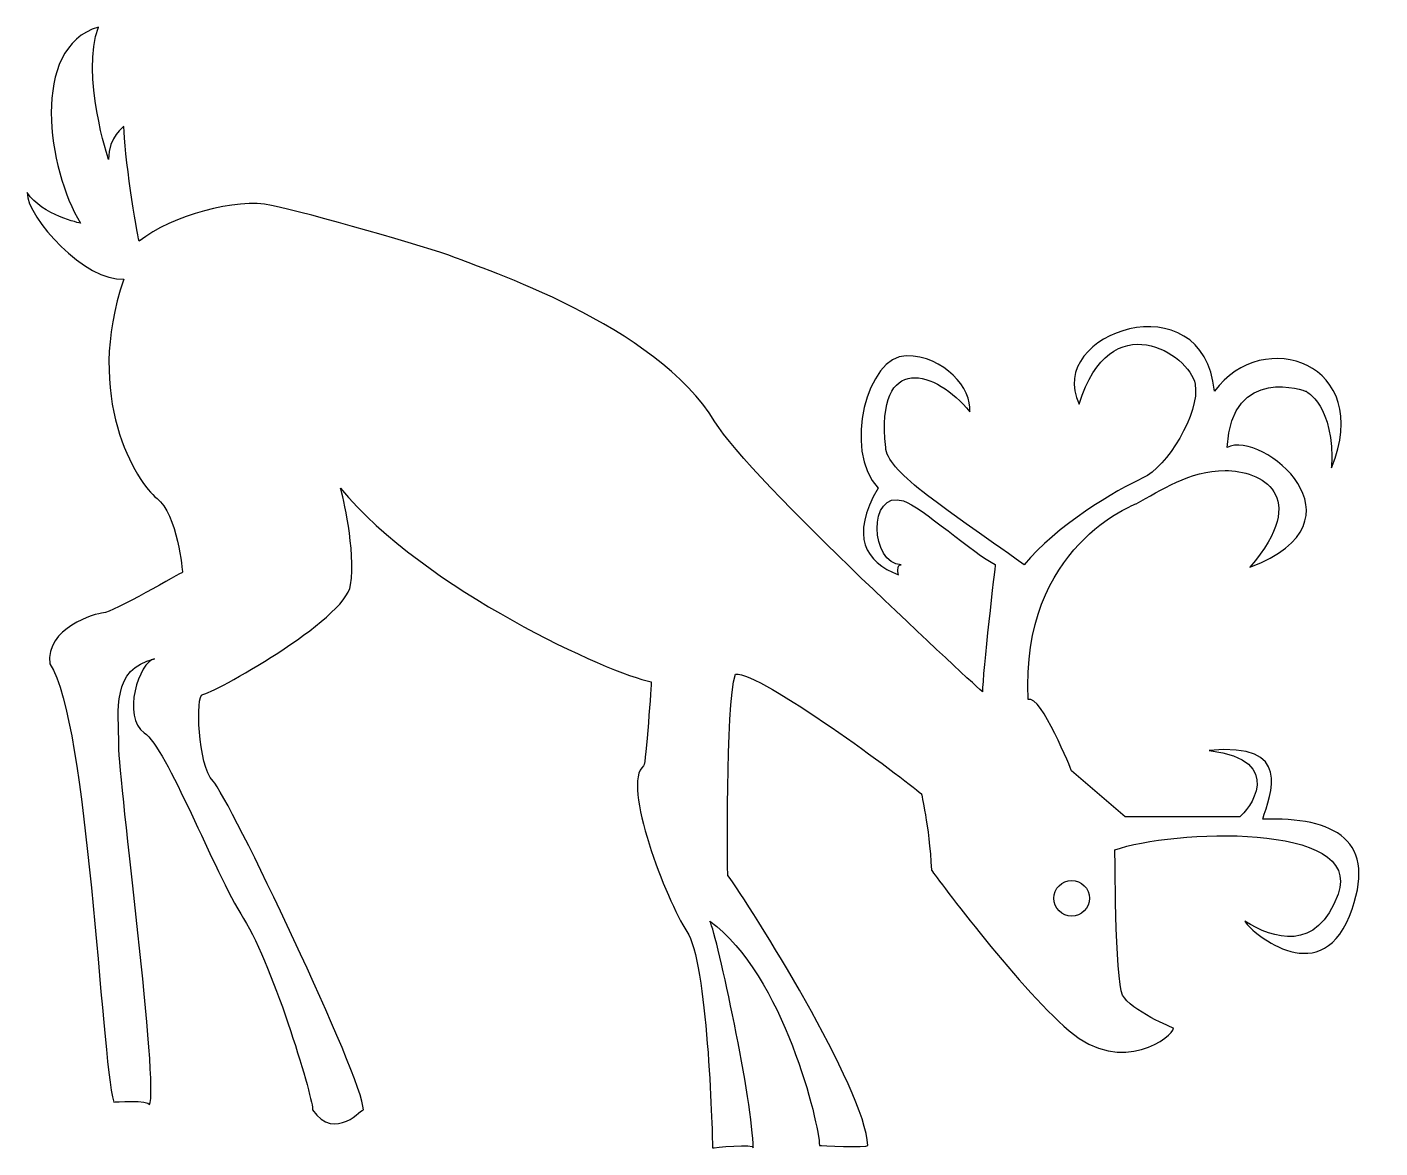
# Model space of a CAD drawing. Header units: centimetres. Extents: x -9.2 to 9.5, y -7.7 to 7.7.
import ezdxf

# ---------------------------------------------------------------- set-up
doc = ezdxf.new("R2010")
doc.units = ezdxf.units.CM
doc.header["$MEASUREMENT"] = 0
doc.layers.add('Camada 1', color=7, linetype='Continuous')

msp = doc.modelspace()

# ---------------------------------------------------------------- linework, layer by layer
at = {"layer": 'Camada 1'}
for points, knots in [([(-0.57515, -1.29836), (-1.13654, -1.19316), (-3.69811, -0.03529), (-4.85621, 1.36851), (-4.85621, 1.36851), (-4.82113, 1.26331), (-4.64581, 0.52624), (-4.71595, 0.03509), (-4.71595, 0.03509), (-4.78606, -0.45606), (-6.64585, -1.47367), (-6.75115, -1.47367), (-6.75115, -1.47367), (-6.85645, -1.47367), (-6.82153, -2.45623), (-6.61089, -2.66684), (-6.61089, -2.66684), (-6.40028, -2.87747), (-4.5405, -6.77235), (-4.5405, -7.19362), (-4.5405, -7.19362), (-4.5405, -7.15856), (-4.92645, -7.64971), (-5.24228, -7.19362), (-5.24228, -7.19362), (-5.2072, -7.12351), (-5.76862, -5.22853), (-6.18975, -4.56181), (-6.18975, -4.56181), (-6.61091, -3.89512), (-7.24268, -2.21081), (-7.55838, -2.00017), (-7.55838, -2.00017), (-7.87408, -1.78954), (-7.62863, -1.01761), (-7.41799, -0.98256), (-7.41799, -0.98256), (-8.01444, -1.12282), (-7.90924, -1.68458), (-7.90924, -2.17575), (-7.90924, -2.17575), (-7.90924, -2.6669), (-7.34771, -6.9129), (-7.4881, -7.12354), (-7.4881, -7.12354), (-7.4881, -7.0534), (-7.97938, -7.08848), (-7.97938, -7.08848), (-7.97938, -7.08848), (-8.15483, -6.45681), (-8.3304, -1.85968), (-8.85674, -1.0527), (-8.85674, -1.0527), (-8.92685, -0.56155), (-8.22507, -0.35092), (-8.11977, -0.35092), (-8.11977, -0.35092), (-8.01447, -0.35092), (-7.03191, 0.21061), (-7.03191, 0.21061), (-7.03191, 0.21061), (-7.03191, 0.21061), (-7.10202, 1.01759), (-7.3828, 1.2282), (-7.3828, 1.2282), (-7.66355, 1.43883), (-8.40041, 2.632), (-7.83902, 4.2462), (-7.83902, 4.2462), (-8.36549, 4.21092), (-9.17257, 5.08828), (-9.17257, 5.43917), (-9.17257, 5.43917), (-8.96196, 5.12334), (-8.4356, 5.01814), (-8.4356, 5.01814), (-8.4356, 5.01814), (-8.89183, 5.755), (-9.13728, 7.43932), (-8.18991, 7.72009), (-8.18991, 7.72009), (-8.4356, 7.05337), (-8.04963, 5.8955), (-8.04963, 5.8955), (-8.04963, 5.8955), (-8.04963, 6.21133), (-7.83902, 6.35159), (-7.83902, 6.35159), (-7.83902, 6.35159), (-7.83902, 6.0007), (-7.66357, 4.87765), (-7.62849, 4.77245), (-7.62849, 4.77245), (-7.1723, 5.12334), (-6.29494, 5.36927), (-5.80366, 5.26383), (-5.80366, 5.26383), (-5.31238, 5.15842), (-3.63516, 4.68609), (-3.28424, 4.54559), (-3.28424, 4.54559), (-2.93335, 4.40507), (-0.49537, 3.61598), (0.30224, 2.28092), (0.30224, 2.28092), (0.76486, 1.50656), (3.98672, -1.43865), (3.98672, -1.43865), (3.98672, -1.43865), (3.98672, -1.1932), (4.1623, 0.31583), (4.1623, 0.31583), (4.1623, 0.31583), (3.88174, 0.45635), (3.13339, 1.11958), (2.89899, 1.19319), (2.89899, 1.19319), (2.39382, 1.35181), (2.44621, 0.31316), (2.86735, 0.31316), (2.86735, 0.31316), (2.79721, 0.31316), (2.82885, 0.1756), (2.82885, 0.1756), (2.82885, 0.1756), (2.37266, 0.35091), (2.16202, 0.70157), (2.5481, 1.36853), (2.5481, 1.36853), (2.05685, 1.89497), (2.40784, 3.19336), (2.93418, 3.19336), (2.93418, 3.19336), (3.46054, 3.19336), (3.84646, 2.73727), (3.81141, 2.42146), (3.81141, 2.42146), (3.35614, 2.98619), (2.51305, 3.2635), (2.65341, 1.93008), (2.65341, 1.93008), (2.66878, 1.6115), (3.37141, 1.15329), (4.5628, 0.31318), (4.5628, 0.31318), (4.98381, 0.83962), (5.84587, 1.35183), (6.1975, 1.50904), (6.1975, 1.50904), (6.51804, 1.65236), (6.98956, 2.40058), (6.91505, 2.80288), (6.91505, 2.80288), (6.83869, 3.21529), (5.73892, 3.91791), (5.32038, 2.52663), (5.32038, 2.52663), (4.829, 3.50919), (7.03977, 4.24626), (7.18027, 2.70221), (7.18027, 2.70221), (7.84676, 3.61463), (9.39084, 3.08795), (8.79423, 1.6493), (8.79423, 1.6493), (8.83963, 2.51266), (8.44358, 2.70221), (8.44358, 2.70221), (8.44358, 2.70221), (8.44358, 2.70221), (7.42573, 3.08795), (7.35561, 1.93005), (7.35561, 1.93005), (7.84676, 2.17574), (9.35578, 0.91244), (7.67144, 0.2808), (7.67144, 0.2808), (8.51887, 1.27545), (7.81887, 1.6115), (7.32748, 1.6115), (7.32748, 1.6115), (6.83609, 1.6115), (6.44158, 1.33654), (6.1055, 1.15327), (6.1055, 1.15327), (6.1055, 1.15327), (4.5017, 0.57283), (4.61836, -1.54402), (4.61836, -1.54402), (4.79394, -1.47367), (5.21521, -2.52658), (5.21521, -2.52658), (5.21521, -2.52658), (5.21521, -2.52658), (5.95205, -3.15822), (5.95205, -3.15822), (5.95205, -3.15822), (6.16268, -3.15822), (7.53098, -3.15822), (7.53098, -3.15822), (7.53098, -3.15822), (7.63639, -3.08811), (8.19815, -2.37505), (7.11019, -2.24583), (7.11019, -2.24583), (8.27452, -2.13066), (7.95223, -2.84241), (7.84682, -3.1933), (7.84682, -3.1933), (8.82961, -3.15824), (9.46125, -3.47408), (9.03999, -4.52675), (9.03999, -4.52675), (8.61898, -5.57942), (7.63643, -4.70206), (7.60137, -4.59686), (7.60137, -4.59686), (7.98732, -4.84255), (8.5953, -5.03281), (8.88553, -4.22324), (8.88553, -4.22324), (9.24536, -3.21946), (6.57908, -3.33734), (5.8116, -3.6143), (5.8116, -3.6143), (5.8116, -3.57924), (5.8116, -5.40384), (5.91701, -5.61447), (5.91701, -5.61447), (6.02223, -5.8251), (6.61879, -6.0708), (6.61879, -6.0708), (6.61879, -6.0708), (6.61879, -6.176), (5.91701, -6.7375), (5.17991, -6.10586), (5.17991, -6.10586), (4.44302, -5.47426), (3.28491, -3.89512), (3.28491, -3.89512), (3.28491, -3.89512), (3.25009, -3.26348), (3.14465, -2.84245), (3.14465, -2.84245), (3.14465, -2.84245), (2.89896, -2.63182), (0.93384, -1.15814), (0.58298, -1.1932), (0.58298, -1.1932), (0.44259, -1.64926), (0.47768, -3.96527), (0.47768, -3.96527), (0.47768, -3.96527), (0.79351, -4.38654), (2.37263, -6.91315), (2.40768, -7.68507), (2.40768, -7.68507), (2.40768, -7.72013), (1.74098, -7.68507), (1.74098, -7.68507), (1.74098, -7.68507), (1.74098, -7.40432), (1.24983, -5.3338), (0.23209, -4.59693), (0.23209, -4.59693), (0.33729, -4.80756), (0.82854, -7.12354), (0.82854, -7.72012), (0.82854, -7.72012), (0.86373, -7.65001), (0.26715, -7.72012), (0.26715, -7.72012), (0.26715, -7.72012), (0.26715, -7.43937), (0.19701, -5.15866), (-0.08374, -4.73742), (-0.08374, -4.73742), (-0.36449, -4.31618), (-0.99616, -2.70222), (-0.68032, -2.45653), (-0.68032, -2.45653), (-0.64527, -2.4212), (-0.57515, -1.29836), (-0.57515, -1.29836)], [0, 0, 0, 0, 0.01388889, 0.01388889, 0.01388889, 0.01388889, 0.02777778, 0.02777778, 0.02777778, 0.02777778, 0.04166667, 0.04166667, 0.04166667, 0.04166667, 0.05555556, 0.05555556, 0.05555556, 0.05555556, 0.06944444, 0.06944444, 0.06944444, 0.06944444, 0.08333333, 0.08333333, 0.08333333, 0.08333333, 0.09722222, 0.09722222, 0.09722222, 0.09722222, 0.11111111, 0.11111111, 0.11111111, 0.11111111, 0.125, 0.125, 0.125, 0.125, 0.13888889, 0.13888889, 0.13888889, 0.13888889, 0.15277778, 0.15277778, 0.15277778, 0.15277778, 0.16666667, 0.16666667, 0.16666667, 0.16666667, 0.18055556, 0.18055556, 0.18055556, 0.18055556, 0.19444444, 0.19444444, 0.19444444, 0.19444444, 0.20833333, 0.20833333, 0.20833333, 0.20833333, 0.22222222, 0.22222222, 0.22222222, 0.22222222, 0.23611111, 0.23611111, 0.23611111, 0.23611111, 0.25, 0.25, 0.25, 0.25, 0.26388889, 0.26388889, 0.26388889, 0.26388889, 0.27777778, 0.27777778, 0.27777778, 0.27777778, 0.29166667, 0.29166667, 0.29166667, 0.29166667, 0.30555556, 0.30555556, 0.30555556, 0.30555556, 0.31944444, 0.31944444, 0.31944444, 0.31944444, 0.33333333, 0.33333333, 0.33333333, 0.33333333, 0.34722222, 0.34722222, 0.34722222, 0.34722222, 0.36111111, 0.36111111, 0.36111111, 0.36111111, 0.375, 0.375, 0.375, 0.375, 0.38888889, 0.38888889, 0.38888889, 0.38888889, 0.40277778, 0.40277778, 0.40277778, 0.40277778, 0.41666667, 0.41666667, 0.41666667, 0.41666667, 0.43055556, 0.43055556, 0.43055556, 0.43055556, 0.44444444, 0.44444444, 0.44444444, 0.44444444, 0.45833333, 0.45833333, 0.45833333, 0.45833333, 0.47222222, 0.47222222, 0.47222222, 0.47222222, 0.48611111, 0.48611111, 0.48611111, 0.48611111, 0.5, 0.5, 0.5, 0.5, 0.51388889, 0.51388889, 0.51388889, 0.51388889, 0.52777778, 0.52777778, 0.52777778, 0.52777778, 0.54166667, 0.54166667, 0.54166667, 0.54166667, 0.55555556, 0.55555556, 0.55555556, 0.55555556, 0.56944444, 0.56944444, 0.56944444, 0.56944444, 0.58333333, 0.58333333, 0.58333333, 0.58333333, 0.59722222, 0.59722222, 0.59722222, 0.59722222, 0.61111111, 0.61111111, 0.61111111, 0.61111111, 0.625, 0.625, 0.625, 0.625, 0.63888889, 0.63888889, 0.63888889, 0.63888889, 0.65277778, 0.65277778, 0.65277778, 0.65277778, 0.66666667, 0.66666667, 0.66666667, 0.66666667, 0.68055556, 0.68055556, 0.68055556, 0.68055556, 0.69444444, 0.69444444, 0.69444444, 0.69444444, 0.70833333, 0.70833333, 0.70833333, 0.70833333, 0.72222222, 0.72222222, 0.72222222, 0.72222222, 0.73611111, 0.73611111, 0.73611111, 0.73611111, 0.75, 0.75, 0.75, 0.75, 0.76388889, 0.76388889, 0.76388889, 0.76388889, 0.77777778, 0.77777778, 0.77777778, 0.77777778, 0.79166667, 0.79166667, 0.79166667, 0.79166667, 0.80555556, 0.80555556, 0.80555556, 0.80555556, 0.81944444, 0.81944444, 0.81944444, 0.81944444, 0.83333333, 0.83333333, 0.83333333, 0.83333333, 0.84722222, 0.84722222, 0.84722222, 0.84722222, 0.86111111, 0.86111111, 0.86111111, 0.86111111, 0.875, 0.875, 0.875, 0.875, 0.88888889, 0.88888889, 0.88888889, 0.88888889, 0.90277778, 0.90277778, 0.90277778, 0.90277778, 0.91666667, 0.91666667, 0.91666667, 0.91666667, 0.93055556, 0.93055556, 0.93055556, 0.93055556, 0.94444444, 0.94444444, 0.94444444, 0.94444444, 0.95833333, 0.95833333, 0.95833333, 0.95833333, 0.97222222, 0.97222222, 0.97222222, 0.97222222, 1, 1, 1, 1]), ([(5.21518, -4.52654), (5.35054, -4.52654), (5.46042, -4.41668), (5.46042, -4.28109), (5.46042, -4.28109), (5.46042, -4.14546), (5.35056, -4.03564), (5.21518, -4.03564), (5.21518, -4.03564), (5.07955, -4.03564), (4.96949, -4.14547), (4.96949, -4.28109), (4.96949, -4.28109), (4.96948, -4.41669), (5.07955, -4.52654), (5.21518, -4.52654)], [0, 0, 0, 0, 0.2, 0.2, 0.2, 0.2, 0.4, 0.4, 0.4, 0.4, 0.6, 0.6, 0.6, 0.6, 1, 1, 1, 1])]:
    msp.add_open_spline(points, degree=3, knots=knots, dxfattribs=at)

doc.saveas('drawing.dxf')
